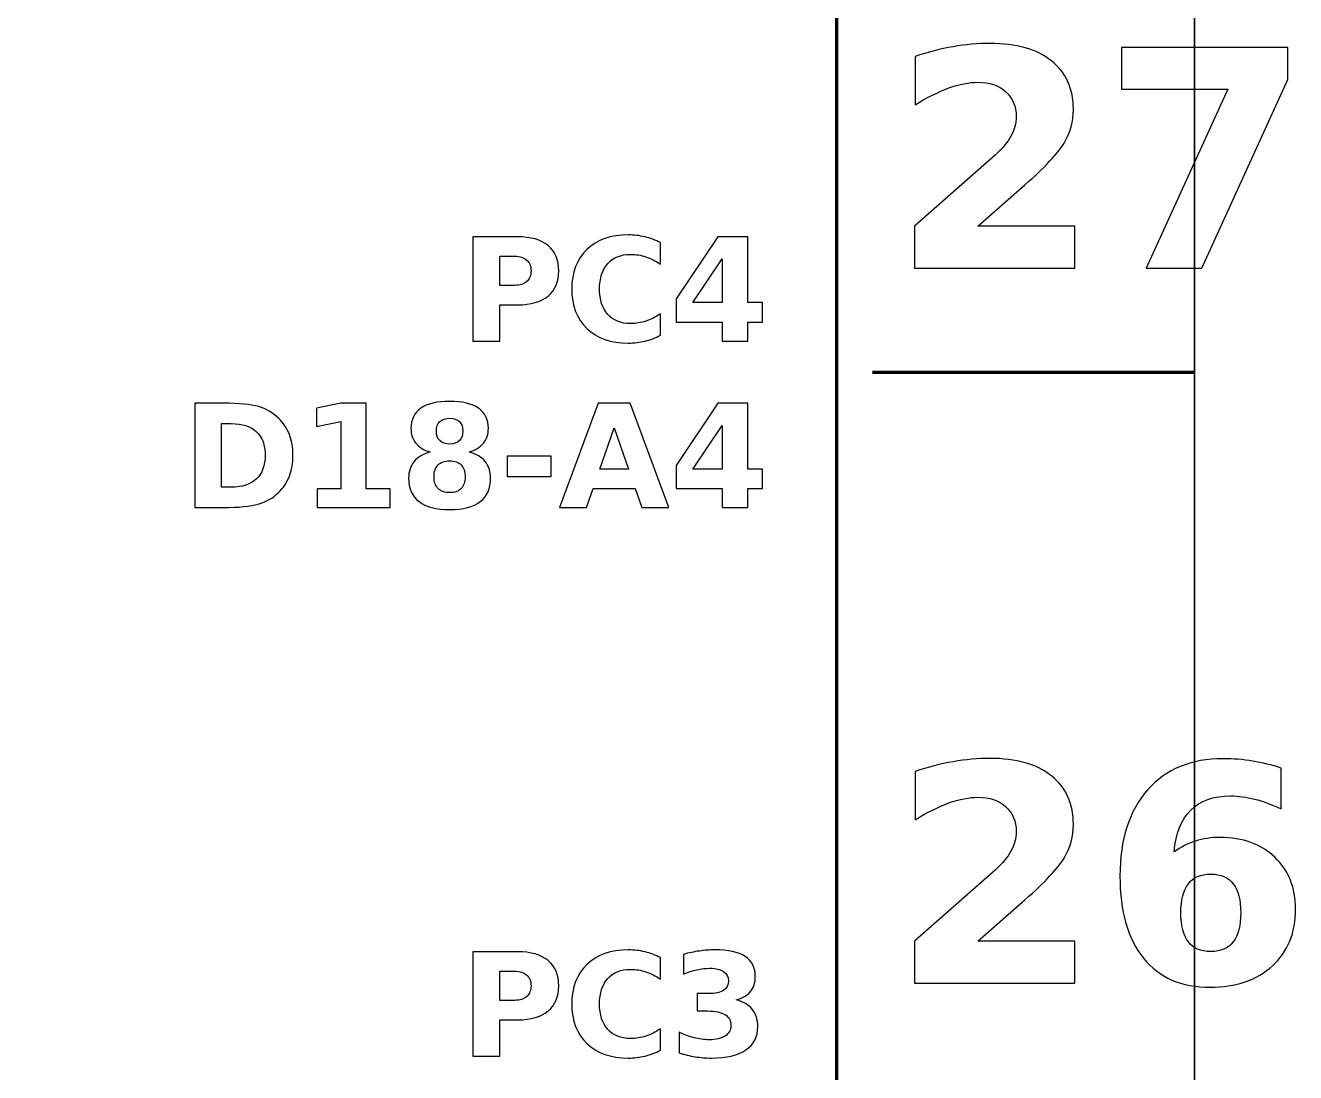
# Model space of a CAD drawing. Header units: centimetres. Extents: x -12.6 to -8.4, y -22.9 to -6.8.
# Drawn here: x -10.134 to -8.359, y -10.83 to -9.365 of the extents above; entities that cross this region are included whole.
import ezdxf

# ---------------------------------------------------------------- set-up
doc = ezdxf.new("R2010")
doc.units = ezdxf.units.CM
doc.header["$MEASUREMENT"] = 0
doc.layers.add('Layer 1', color=7, linetype='Continuous')

msp = doc.modelspace()

# ---------------------------------------------------------------- linework, layer by layer
at = {"layer": 'Layer 1', "color": 7, "lineweight": 35}
msp.add_open_spline([(-12.5, -6.85), (-12.5, -6.85), (-8.5, -6.85), (-8.5, -6.85), (-8.5, -6.85), (-8.5, -6.85), (-8.5, -22.85), (-8.5, -22.85), (-8.5, -22.85), (-8.5, -22.85), (-12.5, -22.85), (-12.5, -22.85), (-12.5, -22.85), (-12.5, -22.85), (-12.5, -6.85), (-12.5, -6.85)], degree=3, knots=[0, 0, 0, 0, 0.25, 0.25, 0.25, 0.25, 0.5, 0.5, 0.5, 0.5, 0.75, 0.75, 0.75, 0.75, 1, 1, 1, 1], dxfattribs=at)
at = {"layer": 'Layer 1', "color": 250, "lineweight": 100}
msp.add_open_spline([(-12, -8.35), (-12, -8.35), (-9, -8.35), (-9, -8.35), (-9, -8.35), (-9, -8.35), (-9, -22.25), (-9, -22.25), (-9, -22.25), (-9, -22.25), (-12, -22.25), (-12, -22.25), (-12, -22.25), (-12, -22.25), (-12, -8.35), (-12, -8.35)], degree=3, knots=[0, 0, 0, 0, 0.25, 0.25, 0.25, 0.25, 0.5, 0.5, 0.5, 0.5, 0.75, 0.75, 0.75, 0.75, 1, 1, 1, 1], dxfattribs=at)
at = {"layer": 'Layer 1', "color": 250}
for points, knots in [([(-8.803, -9.64582), (-8.803, -9.64582), (-8.66718, -9.64582), (-8.66718, -9.64582), (-8.66718, -9.64582), (-8.66718, -9.64582), (-8.66718, -9.70431), (-8.66718, -9.70431), (-8.66718, -9.70431), (-8.66718, -9.70431), (-8.89148, -9.70431), (-8.89148, -9.70431), (-8.89148, -9.70431), (-8.89148, -9.70431), (-8.89148, -9.64582), (-8.89148, -9.64582), (-8.89148, -9.64582), (-8.89148, -9.64582), (-8.7788, -9.54641), (-8.7788, -9.54641), (-8.7788, -9.54641), (-8.76871, -9.53731), (-8.7613, -9.52842), (-8.7565, -9.51974), (-8.7565, -9.51974), (-8.75164, -9.51106), (-8.74924, -9.50203), (-8.74924, -9.49264), (-8.74924, -9.49264), (-8.74924, -9.47818), (-8.75411, -9.46654), (-8.76384, -9.45772), (-8.76384, -9.45772), (-8.77351, -9.4489), (-8.78642, -9.44453), (-8.80258, -9.44453), (-8.80258, -9.44453), (-8.81499, -9.44453), (-8.82854, -9.44721), (-8.84329, -9.4525), (-8.84329, -9.4525), (-8.85803, -9.45779), (-8.87384, -9.46569), (-8.89063, -9.47614), (-8.89063, -9.47614), (-8.89063, -9.47614), (-8.89063, -9.40833), (-8.89063, -9.40833), (-8.89063, -9.40833), (-8.87271, -9.40241), (-8.855, -9.39789), (-8.8375, -9.39479), (-8.8375, -9.39479), (-8.82, -9.39168), (-8.80286, -9.39013), (-8.786, -9.39013), (-8.786, -9.39013), (-8.7491, -9.39013), (-8.72038, -9.39824), (-8.69992, -9.41454), (-8.69992, -9.41454), (-8.67946, -9.43077), (-8.66923, -9.45342), (-8.66923, -9.48256), (-8.66923, -9.48256), (-8.66923, -9.49935), (-8.6736, -9.51501), (-8.68228, -9.52955), (-8.68228, -9.52955), (-8.69096, -9.54408), (-8.70923, -9.56355), (-8.73703, -9.58796), (-8.73703, -9.58796), (-8.73703, -9.58796), (-8.803, -9.64582), (-8.803, -9.64582)], [0, 0, 0, 0, 0.0526316, 0.0526316, 0.0526316, 0.0526316, 0.1052632, 0.1052632, 0.1052632, 0.1052632, 0.1578947, 0.1578947, 0.1578947, 0.1578947, 0.2105263, 0.2105263, 0.2105263, 0.2105263, 0.2631579, 0.2631579, 0.2631579, 0.2631579, 0.3157895, 0.3157895, 0.3157895, 0.3157895, 0.3684211, 0.3684211, 0.3684211, 0.3684211, 0.4210526, 0.4210526, 0.4210526, 0.4210526, 0.4736842, 0.4736842, 0.4736842, 0.4736842, 0.5263158, 0.5263158, 0.5263158, 0.5263158, 0.5789474, 0.5789474, 0.5789474, 0.5789474, 0.6315789, 0.6315789, 0.6315789, 0.6315789, 0.6842105, 0.6842105, 0.6842105, 0.6842105, 0.7368421, 0.7368421, 0.7368421, 0.7368421, 0.7894737, 0.7894737, 0.7894737, 0.7894737, 0.8421053, 0.8421053, 0.8421053, 0.8421053, 0.8947368, 0.8947368, 0.8947368, 0.8947368, 0.9473684, 0.9473684, 0.9473684, 0.9473684, 1, 1, 1, 1]), ([(-8.60213, -9.3957), (-8.60213, -9.3957), (-8.36958, -9.3957), (-8.36958, -9.3957), (-8.36958, -9.3957), (-8.36958, -9.3957), (-8.36958, -9.44058), (-8.36958, -9.44058), (-8.36958, -9.44058), (-8.36958, -9.44058), (-8.48987, -9.70431), (-8.48987, -9.70431), (-8.48987, -9.70431), (-8.48987, -9.70431), (-8.56741, -9.70431), (-8.56741, -9.70431), (-8.56741, -9.70431), (-8.56741, -9.70431), (-8.45347, -9.45419), (-8.45347, -9.45419), (-8.45347, -9.45419), (-8.45347, -9.45419), (-8.60213, -9.45419), (-8.60213, -9.45419), (-8.60213, -9.45419), (-8.60213, -9.45419), (-8.60213, -9.3957), (-8.60213, -9.3957)], [0, 0, 0, 0, 0.1428571, 0.1428571, 0.1428571, 0.1428571, 0.2857143, 0.2857143, 0.2857143, 0.2857143, 0.4285714, 0.4285714, 0.4285714, 0.4285714, 0.5714286, 0.5714286, 0.5714286, 0.5714286, 0.7142857, 0.7142857, 0.7142857, 0.7142857, 0.8571429, 0.8571429, 0.8571429, 0.8571429, 1, 1, 1, 1]), ([(-9.24647, -9.7984), (-9.25337, -9.80197), (-9.26057, -9.80467), (-9.26807, -9.8065), (-9.26807, -9.8065), (-9.27554, -9.80833), (-9.28337, -9.80923), (-9.2915, -9.80923), (-9.2915, -9.80923), (-9.31577, -9.80923), (-9.335, -9.80243), (-9.3492, -9.78887), (-9.3492, -9.78887), (-9.3634, -9.7753), (-9.3705, -9.7569), (-9.3705, -9.73363), (-9.3705, -9.73363), (-9.3705, -9.71033), (-9.3634, -9.6919), (-9.3492, -9.67833), (-9.3492, -9.67833), (-9.335, -9.66477), (-9.31577, -9.65797), (-9.2915, -9.65797), (-9.2915, -9.65797), (-9.28337, -9.65797), (-9.27554, -9.65887), (-9.26807, -9.6607), (-9.26807, -9.6607), (-9.26057, -9.66253), (-9.25337, -9.66523), (-9.24647, -9.6688), (-9.24647, -9.6688), (-9.24647, -9.6688), (-9.24647, -9.69897), (-9.24647, -9.69897), (-9.24647, -9.69897), (-9.25344, -9.6942), (-9.2603, -9.69073), (-9.26707, -9.68853), (-9.26707, -9.68853), (-9.27384, -9.6863), (-9.28097, -9.6852), (-9.28847, -9.6852), (-9.28847, -9.6852), (-9.30187, -9.6852), (-9.31244, -9.6895), (-9.3201, -9.6981), (-9.3201, -9.6981), (-9.3278, -9.7067), (-9.33164, -9.71853), (-9.33164, -9.73363), (-9.33164, -9.73363), (-9.33164, -9.7487), (-9.3278, -9.7605), (-9.3201, -9.7691), (-9.3201, -9.7691), (-9.31244, -9.7777), (-9.30187, -9.782), (-9.28847, -9.782), (-9.28847, -9.782), (-9.28097, -9.782), (-9.27384, -9.7809), (-9.26707, -9.77867), (-9.26707, -9.77867), (-9.2603, -9.77647), (-9.25344, -9.773), (-9.24647, -9.76823), (-9.24647, -9.76823), (-9.24647, -9.76823), (-9.24647, -9.7984), (-9.24647, -9.7984)], [0, 0, 0, 0, 0.0555556, 0.0555556, 0.0555556, 0.0555556, 0.1111111, 0.1111111, 0.1111111, 0.1111111, 0.1666667, 0.1666667, 0.1666667, 0.1666667, 0.2222222, 0.2222222, 0.2222222, 0.2222222, 0.2777778, 0.2777778, 0.2777778, 0.2777778, 0.3333333, 0.3333333, 0.3333333, 0.3333333, 0.3888889, 0.3888889, 0.3888889, 0.3888889, 0.4444444, 0.4444444, 0.4444444, 0.4444444, 0.5, 0.5, 0.5, 0.5, 0.5555556, 0.5555556, 0.5555556, 0.5555556, 0.6111111, 0.6111111, 0.6111111, 0.6111111, 0.6666667, 0.6666667, 0.6666667, 0.6666667, 0.7222222, 0.7222222, 0.7222222, 0.7222222, 0.7777778, 0.7777778, 0.7777778, 0.7777778, 0.8333333, 0.8333333, 0.8333333, 0.8333333, 0.8888889, 0.8888889, 0.8888889, 0.8888889, 0.9444444, 0.9444444, 0.9444444, 0.9444444, 1, 1, 1, 1]), ([(-9.50867, -9.6606), (-9.50867, -9.6606), (-9.44627, -9.6606), (-9.44627, -9.6606), (-9.44627, -9.6606), (-9.42771, -9.6606), (-9.41347, -9.66473), (-9.40354, -9.67297), (-9.40354, -9.67297), (-9.39361, -9.6812), (-9.38864, -9.69293), (-9.38864, -9.70817), (-9.38864, -9.70817), (-9.38864, -9.72343), (-9.39361, -9.7352), (-9.40354, -9.74343), (-9.40354, -9.74343), (-9.41347, -9.75167), (-9.42771, -9.7558), (-9.44627, -9.7558), (-9.44627, -9.7558), (-9.44627, -9.7558), (-9.47107, -9.7558), (-9.47107, -9.7558), (-9.47107, -9.7558), (-9.47107, -9.7558), (-9.47107, -9.8064), (-9.47107, -9.8064), (-9.47107, -9.8064), (-9.47107, -9.8064), (-9.50867, -9.8064), (-9.50867, -9.8064), (-9.50867, -9.8064), (-9.50867, -9.8064), (-9.50867, -9.6606), (-9.50867, -9.6606)], [0, 0, 0, 0, 0.1111111, 0.1111111, 0.1111111, 0.1111111, 0.2222222, 0.2222222, 0.2222222, 0.2222222, 0.3333333, 0.3333333, 0.3333333, 0.3333333, 0.4444444, 0.4444444, 0.4444444, 0.4444444, 0.5555556, 0.5555556, 0.5555556, 0.5555556, 0.6666667, 0.6666667, 0.6666667, 0.6666667, 0.7777778, 0.7777778, 0.7777778, 0.7777778, 0.8888889, 0.8888889, 0.8888889, 0.8888889, 1, 1, 1, 1]), ([(-9.1663, -9.6606), (-9.1663, -9.6606), (-9.1245, -9.6606), (-9.1245, -9.6606), (-9.1245, -9.6606), (-9.1245, -9.6606), (-9.1245, -9.7526), (-9.1245, -9.7526), (-9.1245, -9.7526), (-9.1245, -9.7526), (-9.1037, -9.7526), (-9.1037, -9.7526), (-9.1037, -9.7526), (-9.1037, -9.7526), (-9.1037, -9.77983), (-9.1037, -9.77983), (-9.1037, -9.77983), (-9.1037, -9.77983), (-9.1245, -9.77983), (-9.1245, -9.77983), (-9.1245, -9.77983), (-9.1245, -9.77983), (-9.1245, -9.8064), (-9.1245, -9.8064), (-9.1245, -9.8064), (-9.1245, -9.8064), (-9.16003, -9.8064), (-9.16003, -9.8064), (-9.16003, -9.8064), (-9.16003, -9.8064), (-9.16003, -9.77983), (-9.16003, -9.77983), (-9.16003, -9.77983), (-9.16003, -9.77983), (-9.2247, -9.77983), (-9.2247, -9.77983), (-9.2247, -9.77983), (-9.2247, -9.77983), (-9.2247, -9.7476), (-9.2247, -9.7476), (-9.2247, -9.7476), (-9.2247, -9.7476), (-9.1663, -9.6606), (-9.1663, -9.6606)], [0, 0, 0, 0, 0.0909091, 0.0909091, 0.0909091, 0.0909091, 0.1818182, 0.1818182, 0.1818182, 0.1818182, 0.2727273, 0.2727273, 0.2727273, 0.2727273, 0.3636364, 0.3636364, 0.3636364, 0.3636364, 0.4545455, 0.4545455, 0.4545455, 0.4545455, 0.5454545, 0.5454545, 0.5454545, 0.5454545, 0.6363636, 0.6363636, 0.6363636, 0.6363636, 0.7272727, 0.7272727, 0.7272727, 0.7272727, 0.8181818, 0.8181818, 0.8181818, 0.8181818, 0.9090909, 0.9090909, 0.9090909, 0.9090909, 1, 1, 1, 1]), ([(-9.47107, -9.68783), (-9.47107, -9.68783), (-9.47107, -9.72857), (-9.47107, -9.72857), (-9.47107, -9.72857), (-9.47107, -9.72857), (-9.45027, -9.72857), (-9.45027, -9.72857), (-9.45027, -9.72857), (-9.44297, -9.72857), (-9.43734, -9.7268), (-9.43337, -9.72323), (-9.43337, -9.72323), (-9.42941, -9.7197), (-9.42741, -9.71467), (-9.42741, -9.70817), (-9.42741, -9.70817), (-9.42741, -9.70163), (-9.42941, -9.69663), (-9.43337, -9.6931), (-9.43337, -9.6931), (-9.43734, -9.6896), (-9.44297, -9.68783), (-9.45027, -9.68783), (-9.45027, -9.68783), (-9.45027, -9.68783), (-9.47107, -9.68783), (-9.47107, -9.68783)], [0, 0, 0, 0, 0.1428571, 0.1428571, 0.1428571, 0.1428571, 0.2857143, 0.2857143, 0.2857143, 0.2857143, 0.4285714, 0.4285714, 0.4285714, 0.4285714, 0.5714286, 0.5714286, 0.5714286, 0.5714286, 0.7142857, 0.7142857, 0.7142857, 0.7142857, 0.8571429, 0.8571429, 0.8571429, 0.8571429, 1, 1, 1, 1]), ([(-9.16003, -9.69157), (-9.16003, -9.69157), (-9.20127, -9.7526), (-9.20127, -9.7526), (-9.20127, -9.7526), (-9.20127, -9.7526), (-9.16003, -9.7526), (-9.16003, -9.7526), (-9.16003, -9.7526), (-9.16003, -9.7526), (-9.16003, -9.69157), (-9.16003, -9.69157)], [0, 0, 0, 0, 0.3333333, 0.3333333, 0.3333333, 0.3333333, 0.6666667, 0.6666667, 0.6666667, 0.6666667, 1, 1, 1, 1]), ([(-9.89747, -9.8934), (-9.89747, -9.8934), (-9.85781, -9.8934), (-9.85781, -9.8934), (-9.85781, -9.8934), (-9.83567, -9.8934), (-9.81921, -9.89497), (-9.80837, -9.89813), (-9.80837, -9.89813), (-9.79754, -9.9013), (-9.78824, -9.90663), (-9.78047, -9.9142), (-9.78047, -9.9142), (-9.77364, -9.92077), (-9.76857, -9.92837), (-9.76524, -9.93697), (-9.76524, -9.93697), (-9.76194, -9.94553), (-9.76027, -9.95527), (-9.76027, -9.96617), (-9.76027, -9.96617), (-9.76027, -9.97717), (-9.76194, -9.98697), (-9.76524, -9.9956), (-9.76524, -9.9956), (-9.76857, -10.00423), (-9.77364, -10.01183), (-9.78047, -10.0184), (-9.78047, -10.0184), (-9.78831, -10.02597), (-9.79767, -10.0313), (-9.80861, -10.03447), (-9.80861, -10.03447), (-9.81954, -10.03763), (-9.83594, -10.0392), (-9.85781, -10.0392), (-9.85781, -10.0392), (-9.85781, -10.0392), (-9.89747, -10.0392), (-9.89747, -10.0392), (-9.89747, -10.0392), (-9.89747, -10.0392), (-9.89747, -9.8934), (-9.89747, -9.8934)], [0, 0, 0, 0, 0.0909091, 0.0909091, 0.0909091, 0.0909091, 0.1818182, 0.1818182, 0.1818182, 0.1818182, 0.2727273, 0.2727273, 0.2727273, 0.2727273, 0.3636364, 0.3636364, 0.3636364, 0.3636364, 0.4545455, 0.4545455, 0.4545455, 0.4545455, 0.5454545, 0.5454545, 0.5454545, 0.5454545, 0.6363636, 0.6363636, 0.6363636, 0.6363636, 0.7272727, 0.7272727, 0.7272727, 0.7272727, 0.8181818, 0.8181818, 0.8181818, 0.8181818, 0.9090909, 0.9090909, 0.9090909, 0.9090909, 1, 1, 1, 1]), ([(-9.72641, -10.01323), (-9.72641, -10.01323), (-9.69321, -10.01323), (-9.69321, -10.01323), (-9.69321, -10.01323), (-9.69321, -10.01323), (-9.69321, -9.919), (-9.69321, -9.919), (-9.69321, -9.919), (-9.69321, -9.919), (-9.72727, -9.92603), (-9.72727, -9.92603), (-9.72727, -9.92603), (-9.72727, -9.92603), (-9.72727, -9.90043), (-9.72727, -9.90043), (-9.72727, -9.90043), (-9.72727, -9.90043), (-9.69341, -9.8934), (-9.69341, -9.8934), (-9.69341, -9.8934), (-9.69341, -9.8934), (-9.65767, -9.8934), (-9.65767, -9.8934), (-9.65767, -9.8934), (-9.65767, -9.8934), (-9.65767, -10.01323), (-9.65767, -10.01323), (-9.65767, -10.01323), (-9.65767, -10.01323), (-9.62447, -10.01323), (-9.62447, -10.01323), (-9.62447, -10.01323), (-9.62447, -10.01323), (-9.62447, -10.0392), (-9.62447, -10.0392), (-9.62447, -10.0392), (-9.62447, -10.0392), (-9.72641, -10.0392), (-9.72641, -10.0392), (-9.72641, -10.0392), (-9.72641, -10.0392), (-9.72641, -10.01323), (-9.72641, -10.01323)], [0, 0, 0, 0, 0.0909091, 0.0909091, 0.0909091, 0.0909091, 0.1818182, 0.1818182, 0.1818182, 0.1818182, 0.2727273, 0.2727273, 0.2727273, 0.2727273, 0.3636364, 0.3636364, 0.3636364, 0.3636364, 0.4545455, 0.4545455, 0.4545455, 0.4545455, 0.5454545, 0.5454545, 0.5454545, 0.5454545, 0.6363636, 0.6363636, 0.6363636, 0.6363636, 0.7272727, 0.7272727, 0.7272727, 0.7272727, 0.8181818, 0.8181818, 0.8181818, 0.8181818, 0.9090909, 0.9090909, 0.9090909, 0.9090909, 1, 1, 1, 1]), ([(-9.5685, -9.96157), (-9.57734, -9.9589), (-9.584, -9.9548), (-9.5885, -9.94927), (-9.5885, -9.94927), (-9.593, -9.94373), (-9.59524, -9.93683), (-9.59524, -9.92857), (-9.59524, -9.92857), (-9.59524, -9.91627), (-9.59064, -9.90687), (-9.58147, -9.90043), (-9.58147, -9.90043), (-9.5723, -9.894), (-9.5588, -9.89077), (-9.54104, -9.89077), (-9.54104, -9.89077), (-9.5234, -9.89077), (-9.50997, -9.89397), (-9.5008, -9.9004), (-9.5008, -9.9004), (-9.49164, -9.9068), (-9.48704, -9.9162), (-9.48704, -9.92857), (-9.48704, -9.92857), (-9.48704, -9.93683), (-9.4893, -9.94373), (-9.4938, -9.94927), (-9.4938, -9.94927), (-9.49834, -9.9548), (-9.50504, -9.9589), (-9.51387, -9.96157), (-9.51387, -9.96157), (-9.50397, -9.9643), (-9.4965, -9.96873), (-9.49147, -9.9749), (-9.49147, -9.9749), (-9.48644, -9.98103), (-9.4839, -9.9888), (-9.4839, -9.9982), (-9.4839, -9.9982), (-9.4839, -10.01263), (-9.4887, -10.02357), (-9.4983, -10.03093), (-9.4983, -10.03093), (-9.5079, -10.03833), (-9.52217, -10.04203), (-9.54104, -10.04203), (-9.54104, -10.04203), (-9.56, -10.04203), (-9.5743, -10.03833), (-9.58397, -10.03093), (-9.58397, -10.03093), (-9.59364, -10.02357), (-9.59847, -10.01263), (-9.59847, -9.9982), (-9.59847, -9.9982), (-9.59847, -9.9888), (-9.59594, -9.98103), (-9.5909, -9.9749), (-9.5909, -9.9749), (-9.58587, -9.96873), (-9.5784, -9.9643), (-9.5685, -9.96157)], [0, 0, 0, 0, 0.0625, 0.0625, 0.0625, 0.0625, 0.125, 0.125, 0.125, 0.125, 0.1875, 0.1875, 0.1875, 0.1875, 0.25, 0.25, 0.25, 0.25, 0.3125, 0.3125, 0.3125, 0.3125, 0.375, 0.375, 0.375, 0.375, 0.4375, 0.4375, 0.4375, 0.4375, 0.5, 0.5, 0.5, 0.5, 0.5625, 0.5625, 0.5625, 0.5625, 0.625, 0.625, 0.625, 0.625, 0.6875, 0.6875, 0.6875, 0.6875, 0.75, 0.75, 0.75, 0.75, 0.8125, 0.8125, 0.8125, 0.8125, 0.875, 0.875, 0.875, 0.875, 0.9375, 0.9375, 0.9375, 0.9375, 1, 1, 1, 1]), ([(-9.28167, -10.01267), (-9.28167, -10.01267), (-9.34047, -10.01267), (-9.34047, -10.01267), (-9.34047, -10.01267), (-9.34047, -10.01267), (-9.34973, -10.0392), (-9.34973, -10.0392), (-9.34973, -10.0392), (-9.34973, -10.0392), (-9.38753, -10.0392), (-9.38753, -10.0392), (-9.38753, -10.0392), (-9.38753, -10.0392), (-9.33353, -9.8934), (-9.33353, -9.8934), (-9.33353, -9.8934), (-9.33353, -9.8934), (-9.2887, -9.8934), (-9.2887, -9.8934), (-9.2887, -9.8934), (-9.2887, -9.8934), (-9.2347, -10.0392), (-9.2347, -10.0392), (-9.2347, -10.0392), (-9.2347, -10.0392), (-9.2725, -10.0392), (-9.2725, -10.0392), (-9.2725, -10.0392), (-9.2725, -10.0392), (-9.28167, -10.01267), (-9.28167, -10.01267)], [0, 0, 0, 0, 0.125, 0.125, 0.125, 0.125, 0.25, 0.25, 0.25, 0.25, 0.375, 0.375, 0.375, 0.375, 0.5, 0.5, 0.5, 0.5, 0.625, 0.625, 0.625, 0.625, 0.75, 0.75, 0.75, 0.75, 0.875, 0.875, 0.875, 0.875, 1, 1, 1, 1]), ([(-9.1663, -9.8934), (-9.1663, -9.8934), (-9.1245, -9.8934), (-9.1245, -9.8934), (-9.1245, -9.8934), (-9.1245, -9.8934), (-9.1245, -9.9854), (-9.1245, -9.9854), (-9.1245, -9.9854), (-9.1245, -9.9854), (-9.1037, -9.9854), (-9.1037, -9.9854), (-9.1037, -9.9854), (-9.1037, -9.9854), (-9.1037, -10.01263), (-9.1037, -10.01263), (-9.1037, -10.01263), (-9.1037, -10.01263), (-9.1245, -10.01263), (-9.1245, -10.01263), (-9.1245, -10.01263), (-9.1245, -10.01263), (-9.1245, -10.0392), (-9.1245, -10.0392), (-9.1245, -10.0392), (-9.1245, -10.0392), (-9.16003, -10.0392), (-9.16003, -10.0392), (-9.16003, -10.0392), (-9.16003, -10.0392), (-9.16003, -10.01263), (-9.16003, -10.01263), (-9.16003, -10.01263), (-9.16003, -10.01263), (-9.2247, -10.01263), (-9.2247, -10.01263), (-9.2247, -10.01263), (-9.2247, -10.01263), (-9.2247, -9.9804), (-9.2247, -9.9804), (-9.2247, -9.9804), (-9.2247, -9.9804), (-9.1663, -9.8934), (-9.1663, -9.8934)], [0, 0, 0, 0, 0.0909091, 0.0909091, 0.0909091, 0.0909091, 0.1818182, 0.1818182, 0.1818182, 0.1818182, 0.2727273, 0.2727273, 0.2727273, 0.2727273, 0.3636364, 0.3636364, 0.3636364, 0.3636364, 0.4545455, 0.4545455, 0.4545455, 0.4545455, 0.5454545, 0.5454545, 0.5454545, 0.5454545, 0.6363636, 0.6363636, 0.6363636, 0.6363636, 0.7272727, 0.7272727, 0.7272727, 0.7272727, 0.8181818, 0.8181818, 0.8181818, 0.8181818, 0.9090909, 0.9090909, 0.9090909, 0.9090909, 1, 1, 1, 1]), ([(-9.85987, -9.92183), (-9.85987, -9.92183), (-9.85987, -10.01077), (-9.85987, -10.01077), (-9.85987, -10.01077), (-9.85987, -10.01077), (-9.84641, -10.01077), (-9.84641, -10.01077), (-9.84641, -10.01077), (-9.83104, -10.01077), (-9.81931, -10.00697), (-9.81121, -9.99933), (-9.81121, -9.99933), (-9.80311, -9.99173), (-9.79904, -9.98067), (-9.79904, -9.96617), (-9.79904, -9.96617), (-9.79904, -9.9517), (-9.80307, -9.9407), (-9.81114, -9.93317), (-9.81114, -9.93317), (-9.81921, -9.9256), (-9.83097, -9.92183), (-9.84641, -9.92183), (-9.84641, -9.92183), (-9.84641, -9.92183), (-9.85987, -9.92183), (-9.85987, -9.92183)], [0, 0, 0, 0, 0.1428571, 0.1428571, 0.1428571, 0.1428571, 0.2857143, 0.2857143, 0.2857143, 0.2857143, 0.4285714, 0.4285714, 0.4285714, 0.4285714, 0.5714286, 0.5714286, 0.5714286, 0.5714286, 0.7142857, 0.7142857, 0.7142857, 0.7142857, 0.8571429, 0.8571429, 0.8571429, 0.8571429, 1, 1, 1, 1]), ([(-9.5597, -9.93237), (-9.5597, -9.93817), (-9.5581, -9.94263), (-9.55487, -9.94573), (-9.55487, -9.94573), (-9.55164, -9.94887), (-9.54704, -9.95043), (-9.54104, -9.95043), (-9.54104, -9.95043), (-9.53517, -9.95043), (-9.53064, -9.94887), (-9.52747, -9.94573), (-9.52747, -9.94573), (-9.52427, -9.94263), (-9.52267, -9.93817), (-9.52267, -9.93237), (-9.52267, -9.93237), (-9.52267, -9.92657), (-9.52427, -9.92213), (-9.52747, -9.91903), (-9.52747, -9.91903), (-9.53064, -9.91593), (-9.53517, -9.9144), (-9.54104, -9.9144), (-9.54104, -9.9144), (-9.54704, -9.9144), (-9.55164, -9.91597), (-9.55487, -9.9191), (-9.55487, -9.9191), (-9.5581, -9.9222), (-9.5597, -9.92663), (-9.5597, -9.93237)], [0, 0, 0, 0, 0.125, 0.125, 0.125, 0.125, 0.25, 0.25, 0.25, 0.25, 0.375, 0.375, 0.375, 0.375, 0.5, 0.5, 0.5, 0.5, 0.625, 0.625, 0.625, 0.625, 0.75, 0.75, 0.75, 0.75, 0.875, 0.875, 0.875, 0.875, 1, 1, 1, 1]), ([(-9.16003, -9.92437), (-9.16003, -9.92437), (-9.20127, -9.9854), (-9.20127, -9.9854), (-9.20127, -9.9854), (-9.20127, -9.9854), (-9.16003, -9.9854), (-9.16003, -9.9854), (-9.16003, -9.9854), (-9.16003, -9.9854), (-9.16003, -9.92437), (-9.16003, -9.92437)], [0, 0, 0, 0, 0.3333333, 0.3333333, 0.3333333, 0.3333333, 0.6666667, 0.6666667, 0.6666667, 0.6666667, 1, 1, 1, 1]), ([(-9.3311, -9.9856), (-9.3311, -9.9856), (-9.29113, -9.9856), (-9.29113, -9.9856), (-9.29113, -9.9856), (-9.29113, -9.9856), (-9.31107, -9.9276), (-9.31107, -9.9276), (-9.31107, -9.9276), (-9.31107, -9.9276), (-9.3311, -9.9856), (-9.3311, -9.9856)], [0, 0, 0, 0, 0.3333333, 0.3333333, 0.3333333, 0.3333333, 0.6666667, 0.6666667, 0.6666667, 0.6666667, 1, 1, 1, 1]), ([(-9.54104, -9.97397), (-9.54807, -9.97397), (-9.5535, -9.9759), (-9.55727, -9.97973), (-9.55727, -9.97973), (-9.56104, -9.98357), (-9.56294, -9.98907), (-9.56294, -9.99623), (-9.56294, -9.99623), (-9.56294, -10.0034), (-9.56104, -10.00887), (-9.55727, -10.0127), (-9.55727, -10.0127), (-9.5535, -10.0165), (-9.54807, -10.0184), (-9.54104, -10.0184), (-9.54104, -10.0184), (-9.53407, -10.0184), (-9.52874, -10.0165), (-9.525, -10.0127), (-9.525, -10.0127), (-9.5213, -10.00887), (-9.51944, -10.0034), (-9.51944, -9.99623), (-9.51944, -9.99623), (-9.51944, -9.989), (-9.5213, -9.9835), (-9.525, -9.97967), (-9.525, -9.97967), (-9.52874, -9.97587), (-9.53407, -9.97397), (-9.54104, -9.97397)], [0, 0, 0, 0, 0.125, 0.125, 0.125, 0.125, 0.25, 0.25, 0.25, 0.25, 0.375, 0.375, 0.375, 0.375, 0.5, 0.5, 0.5, 0.5, 0.625, 0.625, 0.625, 0.625, 0.75, 0.75, 0.75, 0.75, 0.875, 0.875, 0.875, 0.875, 1, 1, 1, 1]), ([(-9.46067, -9.96743), (-9.46067, -9.96743), (-9.39933, -9.96743), (-9.39933, -9.96743), (-9.39933, -9.96743), (-9.39933, -9.96743), (-9.39933, -9.99587), (-9.39933, -9.99587), (-9.39933, -9.99587), (-9.39933, -9.99587), (-9.46067, -9.99587), (-9.46067, -9.99587), (-9.46067, -9.99587), (-9.46067, -9.99587), (-9.46067, -9.96743), (-9.46067, -9.96743)], [0, 0, 0, 0, 0.25, 0.25, 0.25, 0.25, 0.5, 0.5, 0.5, 0.5, 0.75, 0.75, 0.75, 0.75, 1, 1, 1, 1]), ([(-8.803, -10.64582), (-8.803, -10.64582), (-8.66718, -10.64582), (-8.66718, -10.64582), (-8.66718, -10.64582), (-8.66718, -10.64582), (-8.66718, -10.70431), (-8.66718, -10.70431), (-8.66718, -10.70431), (-8.66718, -10.70431), (-8.89148, -10.70431), (-8.89148, -10.70431), (-8.89148, -10.70431), (-8.89148, -10.70431), (-8.89148, -10.64582), (-8.89148, -10.64582), (-8.89148, -10.64582), (-8.89148, -10.64582), (-8.7788, -10.54641), (-8.7788, -10.54641), (-8.7788, -10.54641), (-8.76871, -10.53731), (-8.7613, -10.52842), (-8.7565, -10.51974), (-8.7565, -10.51974), (-8.75164, -10.51106), (-8.74924, -10.50203), (-8.74924, -10.49264), (-8.74924, -10.49264), (-8.74924, -10.47818), (-8.75411, -10.46654), (-8.76384, -10.45772), (-8.76384, -10.45772), (-8.77351, -10.4489), (-8.78642, -10.44453), (-8.80258, -10.44453), (-8.80258, -10.44453), (-8.81499, -10.44453), (-8.82854, -10.44721), (-8.84329, -10.4525), (-8.84329, -10.4525), (-8.85803, -10.45779), (-8.87384, -10.46569), (-8.89063, -10.47614), (-8.89063, -10.47614), (-8.89063, -10.47614), (-8.89063, -10.40833), (-8.89063, -10.40833), (-8.89063, -10.40833), (-8.87271, -10.40241), (-8.855, -10.39789), (-8.8375, -10.39479), (-8.8375, -10.39479), (-8.82, -10.39168), (-8.80286, -10.39013), (-8.786, -10.39013), (-8.786, -10.39013), (-8.7491, -10.39013), (-8.72038, -10.39824), (-8.69992, -10.41454), (-8.69992, -10.41454), (-8.67946, -10.43077), (-8.66923, -10.45342), (-8.66923, -10.48256), (-8.66923, -10.48256), (-8.66923, -10.49935), (-8.6736, -10.51501), (-8.68228, -10.52955), (-8.68228, -10.52955), (-8.69096, -10.54408), (-8.70923, -10.56355), (-8.73703, -10.58796), (-8.73703, -10.58796), (-8.73703, -10.58796), (-8.803, -10.64582), (-8.803, -10.64582)], [0, 0, 0, 0, 0.0526316, 0.0526316, 0.0526316, 0.0526316, 0.1052632, 0.1052632, 0.1052632, 0.1052632, 0.1578947, 0.1578947, 0.1578947, 0.1578947, 0.2105263, 0.2105263, 0.2105263, 0.2105263, 0.2631579, 0.2631579, 0.2631579, 0.2631579, 0.3157895, 0.3157895, 0.3157895, 0.3157895, 0.3684211, 0.3684211, 0.3684211, 0.3684211, 0.4210526, 0.4210526, 0.4210526, 0.4210526, 0.4736842, 0.4736842, 0.4736842, 0.4736842, 0.5263158, 0.5263158, 0.5263158, 0.5263158, 0.5789474, 0.5789474, 0.5789474, 0.5789474, 0.6315789, 0.6315789, 0.6315789, 0.6315789, 0.6842105, 0.6842105, 0.6842105, 0.6842105, 0.7368421, 0.7368421, 0.7368421, 0.7368421, 0.7894737, 0.7894737, 0.7894737, 0.7894737, 0.8421053, 0.8421053, 0.8421053, 0.8421053, 0.8947368, 0.8947368, 0.8947368, 0.8947368, 0.9473684, 0.9473684, 0.9473684, 0.9473684, 1, 1, 1, 1]), ([(-8.37889, -10.40375), (-8.37889, -10.40375), (-8.37889, -10.46082), (-8.37889, -10.46082), (-8.37889, -10.46082), (-8.39201, -10.45462), (-8.40429, -10.45003), (-8.41586, -10.44707), (-8.41586, -10.44707), (-8.42743, -10.4441), (-8.43879, -10.44262), (-8.4498, -10.44262), (-8.4498, -10.44262), (-8.47351, -10.44262), (-8.49192, -10.44918), (-8.50518, -10.46238), (-8.50518, -10.46238), (-8.51838, -10.4755), (-8.52614, -10.49504), (-8.52833, -10.52094), (-8.52833, -10.52094), (-8.51923, -10.51423), (-8.50935, -10.50915), (-8.49876, -10.50577), (-8.49876, -10.50577), (-8.48818, -10.50238), (-8.47661, -10.50069), (-8.46405, -10.50069), (-8.46405, -10.50069), (-8.43251, -10.50069), (-8.40704, -10.50993), (-8.38771, -10.52842), (-8.38771, -10.52842), (-8.36831, -10.54683), (-8.35864, -10.57103), (-8.35864, -10.60095), (-8.35864, -10.60095), (-8.35864, -10.63404), (-8.36944, -10.6605), (-8.3911, -10.68046), (-8.3911, -10.68046), (-8.41269, -10.70036), (-8.44176, -10.71031), (-8.47809, -10.71031), (-8.47809, -10.71031), (-8.51817, -10.71031), (-8.54921, -10.69676), (-8.57122, -10.66967), (-8.57122, -10.66967), (-8.59317, -10.64264), (-8.60417, -10.60419), (-8.60417, -10.55445), (-8.60417, -10.55445), (-8.60417, -10.50351), (-8.59133, -10.46344), (-8.56565, -10.4343), (-8.56565, -10.4343), (-8.5399, -10.40516), (-8.50469, -10.39055), (-8.45989, -10.39055), (-8.45989, -10.39055), (-8.44571, -10.39055), (-8.43195, -10.39168), (-8.41854, -10.39387), (-8.41854, -10.39387), (-8.40521, -10.39606), (-8.39201, -10.39937), (-8.37889, -10.40375)], [0, 0, 0, 0, 0.0588235, 0.0588235, 0.0588235, 0.0588235, 0.1176471, 0.1176471, 0.1176471, 0.1176471, 0.1764706, 0.1764706, 0.1764706, 0.1764706, 0.2352941, 0.2352941, 0.2352941, 0.2352941, 0.2941176, 0.2941176, 0.2941176, 0.2941176, 0.3529412, 0.3529412, 0.3529412, 0.3529412, 0.4117647, 0.4117647, 0.4117647, 0.4117647, 0.4705882, 0.4705882, 0.4705882, 0.4705882, 0.5294118, 0.5294118, 0.5294118, 0.5294118, 0.5882353, 0.5882353, 0.5882353, 0.5882353, 0.6470588, 0.6470588, 0.6470588, 0.6470588, 0.7058824, 0.7058824, 0.7058824, 0.7058824, 0.7647059, 0.7647059, 0.7647059, 0.7647059, 0.8235294, 0.8235294, 0.8235294, 0.8235294, 0.8823529, 0.8823529, 0.8823529, 0.8823529, 0.9411765, 0.9411765, 0.9411765, 0.9411765, 1, 1, 1, 1]), ([(-8.47725, -10.55198), (-8.49121, -10.55198), (-8.50166, -10.5565), (-8.50857, -10.56553), (-8.50857, -10.56553), (-8.51556, -10.57456), (-8.51901, -10.58811), (-8.51901, -10.6061), (-8.51901, -10.6061), (-8.51901, -10.62416), (-8.51556, -10.63771), (-8.50857, -10.64674), (-8.50857, -10.64674), (-8.50166, -10.65577), (-8.49121, -10.66028), (-8.47725, -10.66028), (-8.47725, -10.66028), (-8.4632, -10.66028), (-8.45269, -10.65577), (-8.44578, -10.64674), (-8.44578, -10.64674), (-8.43879, -10.63771), (-8.43534, -10.62416), (-8.43534, -10.6061), (-8.43534, -10.6061), (-8.43534, -10.58811), (-8.43879, -10.57456), (-8.44578, -10.56553), (-8.44578, -10.56553), (-8.45269, -10.5565), (-8.4632, -10.55198), (-8.47725, -10.55198)], [0, 0, 0, 0, 0.125, 0.125, 0.125, 0.125, 0.25, 0.25, 0.25, 0.25, 0.375, 0.375, 0.375, 0.375, 0.5, 0.5, 0.5, 0.5, 0.625, 0.625, 0.625, 0.625, 0.75, 0.75, 0.75, 0.75, 0.875, 0.875, 0.875, 0.875, 1, 1, 1, 1]), ([(-9.50867, -10.6606), (-9.50867, -10.6606), (-9.44627, -10.6606), (-9.44627, -10.6606), (-9.44627, -10.6606), (-9.42771, -10.6606), (-9.41347, -10.66473), (-9.40354, -10.67297), (-9.40354, -10.67297), (-9.39361, -10.6812), (-9.38864, -10.69293), (-9.38864, -10.70817), (-9.38864, -10.70817), (-9.38864, -10.72343), (-9.39361, -10.7352), (-9.40354, -10.74343), (-9.40354, -10.74343), (-9.41347, -10.75167), (-9.42771, -10.7558), (-9.44627, -10.7558), (-9.44627, -10.7558), (-9.44627, -10.7558), (-9.47107, -10.7558), (-9.47107, -10.7558), (-9.47107, -10.7558), (-9.47107, -10.7558), (-9.47107, -10.8064), (-9.47107, -10.8064), (-9.47107, -10.8064), (-9.47107, -10.8064), (-9.50867, -10.8064), (-9.50867, -10.8064), (-9.50867, -10.8064), (-9.50867, -10.8064), (-9.50867, -10.6606), (-9.50867, -10.6606)], [0, 0, 0, 0, 0.1111111, 0.1111111, 0.1111111, 0.1111111, 0.2222222, 0.2222222, 0.2222222, 0.2222222, 0.3333333, 0.3333333, 0.3333333, 0.3333333, 0.4444444, 0.4444444, 0.4444444, 0.4444444, 0.5555556, 0.5555556, 0.5555556, 0.5555556, 0.6666667, 0.6666667, 0.6666667, 0.6666667, 0.7777778, 0.7777778, 0.7777778, 0.7777778, 0.8888889, 0.8888889, 0.8888889, 0.8888889, 1, 1, 1, 1]), ([(-9.24647, -10.7984), (-9.25337, -10.80197), (-9.26057, -10.80467), (-9.26807, -10.8065), (-9.26807, -10.8065), (-9.27554, -10.80833), (-9.28337, -10.80923), (-9.2915, -10.80923), (-9.2915, -10.80923), (-9.31577, -10.80923), (-9.335, -10.80243), (-9.3492, -10.78887), (-9.3492, -10.78887), (-9.3634, -10.7753), (-9.3705, -10.7569), (-9.3705, -10.73363), (-9.3705, -10.73363), (-9.3705, -10.71033), (-9.3634, -10.6919), (-9.3492, -10.67833), (-9.3492, -10.67833), (-9.335, -10.66477), (-9.31577, -10.65797), (-9.2915, -10.65797), (-9.2915, -10.65797), (-9.28337, -10.65797), (-9.27554, -10.65887), (-9.26807, -10.6607), (-9.26807, -10.6607), (-9.26057, -10.66253), (-9.25337, -10.66523), (-9.24647, -10.6688), (-9.24647, -10.6688), (-9.24647, -10.6688), (-9.24647, -10.69897), (-9.24647, -10.69897), (-9.24647, -10.69897), (-9.25344, -10.6942), (-9.2603, -10.69073), (-9.26707, -10.68853), (-9.26707, -10.68853), (-9.27384, -10.6863), (-9.28097, -10.6852), (-9.28847, -10.6852), (-9.28847, -10.6852), (-9.30187, -10.6852), (-9.31244, -10.6895), (-9.3201, -10.6981), (-9.3201, -10.6981), (-9.3278, -10.7067), (-9.33164, -10.71853), (-9.33164, -10.73363), (-9.33164, -10.73363), (-9.33164, -10.7487), (-9.3278, -10.7605), (-9.3201, -10.7691), (-9.3201, -10.7691), (-9.31244, -10.7777), (-9.30187, -10.782), (-9.28847, -10.782), (-9.28847, -10.782), (-9.28097, -10.782), (-9.27384, -10.7809), (-9.26707, -10.77867), (-9.26707, -10.77867), (-9.2603, -10.77647), (-9.25344, -10.773), (-9.24647, -10.76823), (-9.24647, -10.76823), (-9.24647, -10.76823), (-9.24647, -10.7984), (-9.24647, -10.7984)], [0, 0, 0, 0, 0.0555556, 0.0555556, 0.0555556, 0.0555556, 0.1111111, 0.1111111, 0.1111111, 0.1111111, 0.1666667, 0.1666667, 0.1666667, 0.1666667, 0.2222222, 0.2222222, 0.2222222, 0.2222222, 0.2777778, 0.2777778, 0.2777778, 0.2777778, 0.3333333, 0.3333333, 0.3333333, 0.3333333, 0.3888889, 0.3888889, 0.3888889, 0.3888889, 0.4444444, 0.4444444, 0.4444444, 0.4444444, 0.5, 0.5, 0.5, 0.5, 0.5555556, 0.5555556, 0.5555556, 0.5555556, 0.6111111, 0.6111111, 0.6111111, 0.6111111, 0.6666667, 0.6666667, 0.6666667, 0.6666667, 0.7222222, 0.7222222, 0.7222222, 0.7222222, 0.7777778, 0.7777778, 0.7777778, 0.7777778, 0.8333333, 0.8333333, 0.8333333, 0.8333333, 0.8888889, 0.8888889, 0.8888889, 0.8888889, 0.9444444, 0.9444444, 0.9444444, 0.9444444, 1, 1, 1, 1]), ([(-9.14053, -10.72777), (-9.13073, -10.7303), (-9.12323, -10.73473), (-9.11813, -10.741), (-9.11813, -10.741), (-9.11303, -10.7473), (-9.11047, -10.75527), (-9.11047, -10.76497), (-9.11047, -10.76497), (-9.11047, -10.77943), (-9.116, -10.79043), (-9.12707, -10.79797), (-9.12707, -10.79797), (-9.13813, -10.80547), (-9.15427, -10.80923), (-9.1755, -10.80923), (-9.1755, -10.80923), (-9.183, -10.80923), (-9.1905, -10.80863), (-9.19803, -10.80743), (-9.19803, -10.80743), (-9.20553, -10.80623), (-9.21297, -10.8044), (-9.22033, -10.802), (-9.22033, -10.802), (-9.22033, -10.802), (-9.22033, -10.773), (-9.22033, -10.773), (-9.22033, -10.773), (-9.2133, -10.7765), (-9.20633, -10.77917), (-9.1994, -10.78097), (-9.1994, -10.78097), (-9.19247, -10.78273), (-9.18563, -10.78363), (-9.17893, -10.78363), (-9.17893, -10.78363), (-9.16897, -10.78363), (-9.16133, -10.7819), (-9.15603, -10.77847), (-9.15603, -10.77847), (-9.15073, -10.775), (-9.14807, -10.77007), (-9.14807, -10.7636), (-9.14807, -10.7636), (-9.14807, -10.75697), (-9.1508, -10.75193), (-9.15623, -10.74853), (-9.15623, -10.74853), (-9.16167, -10.7451), (-9.1697, -10.7434), (-9.1803, -10.7434), (-9.1803, -10.7434), (-9.1803, -10.7434), (-9.19533, -10.7434), (-9.19533, -10.7434), (-9.19533, -10.7434), (-9.19533, -10.7434), (-9.19533, -10.71917), (-9.19533, -10.71917), (-9.19533, -10.71917), (-9.19533, -10.71917), (-9.17953, -10.71917), (-9.17953, -10.71917), (-9.17953, -10.71917), (-9.17007, -10.71917), (-9.16307, -10.7177), (-9.15843, -10.71473), (-9.15843, -10.71473), (-9.1538, -10.71177), (-9.1515, -10.70727), (-9.1515, -10.70123), (-9.1515, -10.70123), (-9.1515, -10.69563), (-9.15373, -10.6913), (-9.15823, -10.68827), (-9.15823, -10.68827), (-9.16273, -10.6852), (-9.16907, -10.68367), (-9.17727, -10.68367), (-9.17727, -10.68367), (-9.18333, -10.68367), (-9.18943, -10.68433), (-9.19563, -10.6857), (-9.19563, -10.6857), (-9.2018, -10.68707), (-9.20793, -10.6891), (-9.21407, -10.69177), (-9.21407, -10.69177), (-9.21407, -10.69177), (-9.21407, -10.66423), (-9.21407, -10.66423), (-9.21407, -10.66423), (-9.20663, -10.66213), (-9.1993, -10.66057), (-9.192, -10.65953), (-9.192, -10.65953), (-9.1847, -10.6585), (-9.17757, -10.65797), (-9.17053, -10.65797), (-9.17053, -10.65797), (-9.1516, -10.65797), (-9.1374, -10.66107), (-9.128, -10.6673), (-9.128, -10.6673), (-9.1186, -10.6735), (-9.1139, -10.68287), (-9.1139, -10.69537), (-9.1139, -10.69537), (-9.1139, -10.70387), (-9.11613, -10.71087), (-9.12063, -10.7163), (-9.12063, -10.7163), (-9.12513, -10.72173), (-9.13177, -10.72557), (-9.14053, -10.72777)], [0, 0, 0, 0, 0.0344828, 0.0344828, 0.0344828, 0.0344828, 0.0689655, 0.0689655, 0.0689655, 0.0689655, 0.1034483, 0.1034483, 0.1034483, 0.1034483, 0.137931, 0.137931, 0.137931, 0.137931, 0.1724138, 0.1724138, 0.1724138, 0.1724138, 0.2068966, 0.2068966, 0.2068966, 0.2068966, 0.2413793, 0.2413793, 0.2413793, 0.2413793, 0.2758621, 0.2758621, 0.2758621, 0.2758621, 0.3103448, 0.3103448, 0.3103448, 0.3103448, 0.3448276, 0.3448276, 0.3448276, 0.3448276, 0.3793103, 0.3793103, 0.3793103, 0.3793103, 0.4137931, 0.4137931, 0.4137931, 0.4137931, 0.4482759, 0.4482759, 0.4482759, 0.4482759, 0.4827586, 0.4827586, 0.4827586, 0.4827586, 0.5172414, 0.5172414, 0.5172414, 0.5172414, 0.5517241, 0.5517241, 0.5517241, 0.5517241, 0.5862069, 0.5862069, 0.5862069, 0.5862069, 0.6206897, 0.6206897, 0.6206897, 0.6206897, 0.6551724, 0.6551724, 0.6551724, 0.6551724, 0.6896552, 0.6896552, 0.6896552, 0.6896552, 0.7241379, 0.7241379, 0.7241379, 0.7241379, 0.7586207, 0.7586207, 0.7586207, 0.7586207, 0.7931034, 0.7931034, 0.7931034, 0.7931034, 0.8275862, 0.8275862, 0.8275862, 0.8275862, 0.862069, 0.862069, 0.862069, 0.862069, 0.8965517, 0.8965517, 0.8965517, 0.8965517, 0.9310345, 0.9310345, 0.9310345, 0.9310345, 0.9655172, 0.9655172, 0.9655172, 0.9655172, 1, 1, 1, 1]), ([(-9.47107, -10.68783), (-9.47107, -10.68783), (-9.47107, -10.72857), (-9.47107, -10.72857), (-9.47107, -10.72857), (-9.47107, -10.72857), (-9.45027, -10.72857), (-9.45027, -10.72857), (-9.45027, -10.72857), (-9.44297, -10.72857), (-9.43734, -10.7268), (-9.43337, -10.72323), (-9.43337, -10.72323), (-9.42941, -10.7197), (-9.42741, -10.71467), (-9.42741, -10.70817), (-9.42741, -10.70817), (-9.42741, -10.70163), (-9.42941, -10.69663), (-9.43337, -10.6931), (-9.43337, -10.6931), (-9.43734, -10.6896), (-9.44297, -10.68783), (-9.45027, -10.68783), (-9.45027, -10.68783), (-9.45027, -10.68783), (-9.47107, -10.68783), (-9.47107, -10.68783)], [0, 0, 0, 0, 0.1428571, 0.1428571, 0.1428571, 0.1428571, 0.2857143, 0.2857143, 0.2857143, 0.2857143, 0.4285714, 0.4285714, 0.4285714, 0.4285714, 0.5714286, 0.5714286, 0.5714286, 0.5714286, 0.7142857, 0.7142857, 0.7142857, 0.7142857, 0.8571429, 0.8571429, 0.8571429, 0.8571429, 1, 1, 1, 1])]:
    msp.add_open_spline(points, degree=3, knots=knots, dxfattribs=at)
at = {"layer": 'Layer 1', "color": 250, "lineweight": 106}
msp.add_open_spline([(-8.95, -9.85), (-8.95, -9.85), (-8.50001, -9.84998), (-8.50001, -9.84998)], degree=3, dxfattribs=at)

doc.saveas('drawing.dxf')
